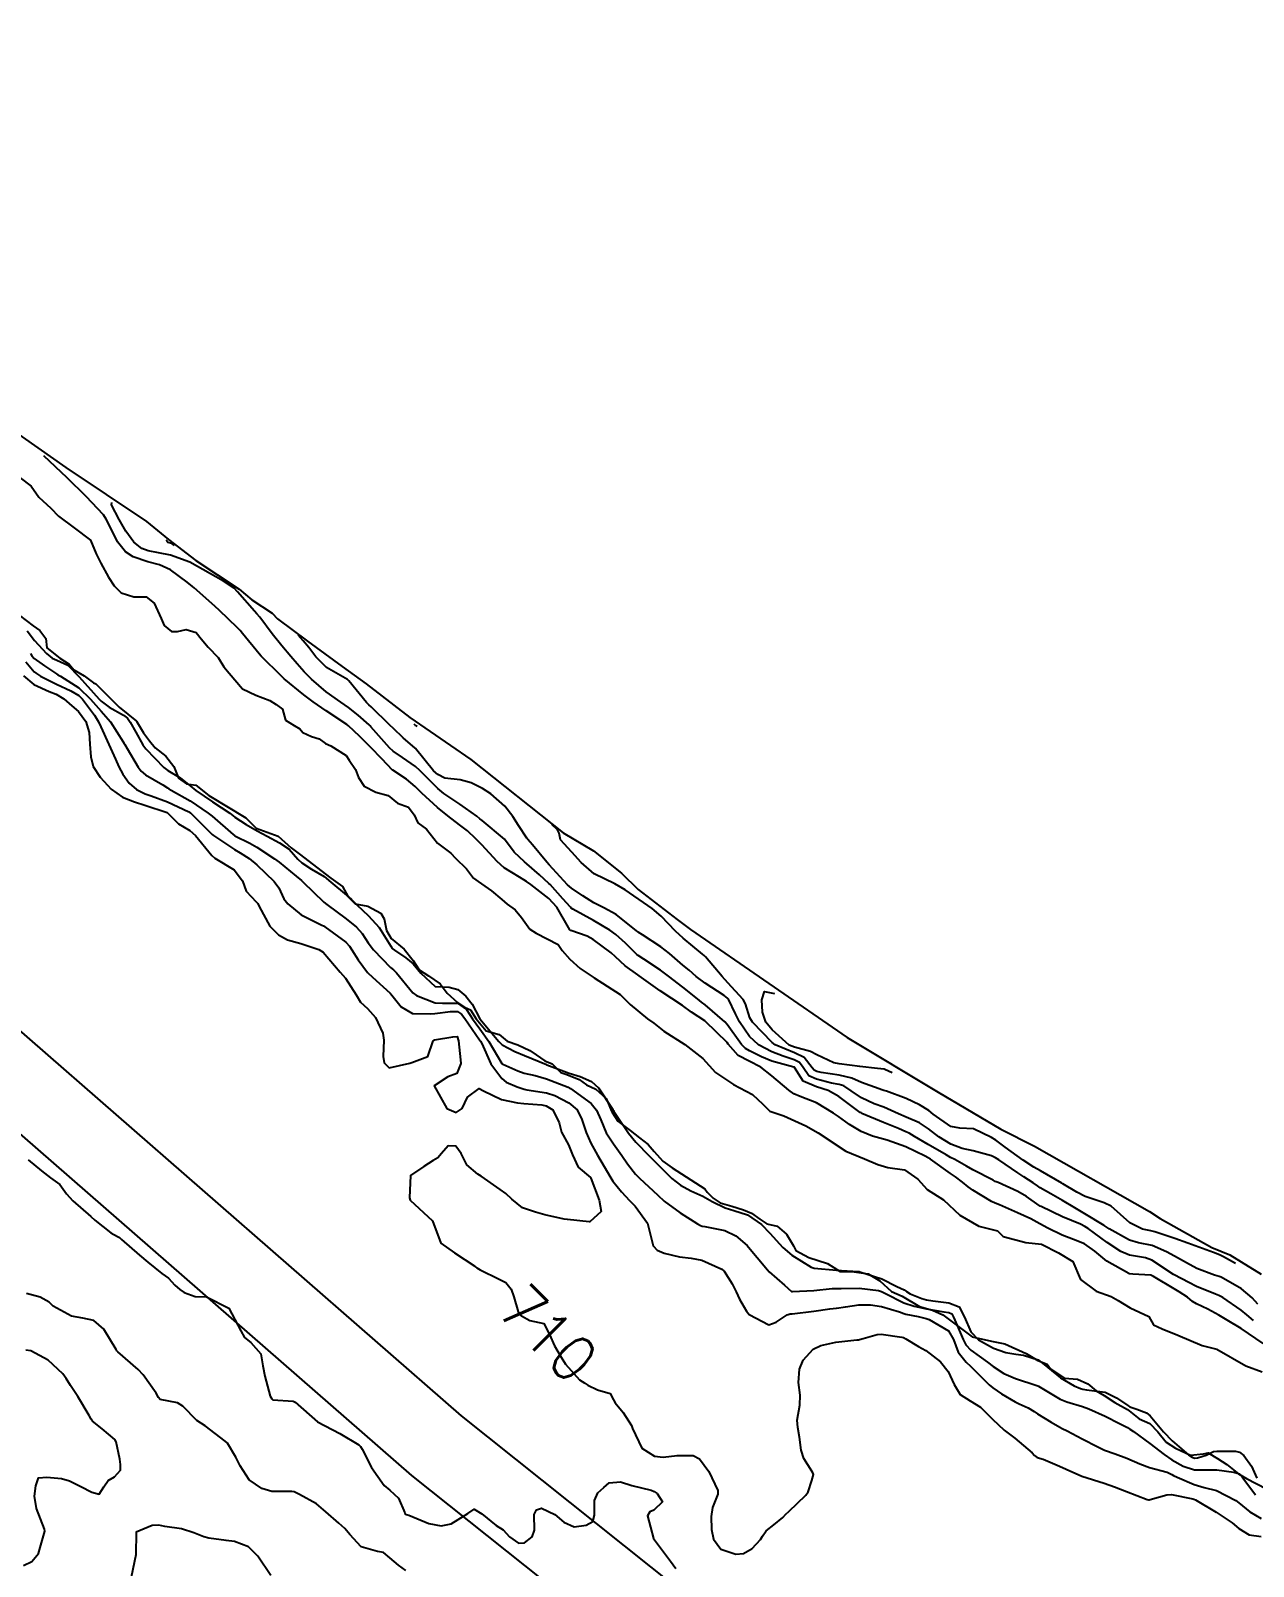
# Model space of a CAD drawing. Header units: metres. Extents: x 307586 to 320046, y 7427249 to 7434250.
# Drawn here: x 309290.8 to 309399.5, y 7432769.7 to 7432906.3 of the extents above; entities that cross this region are included whole.
import ezdxf
from ezdxf.enums import TextEntityAlignment as Align

# ---------------------------------------------------------------- set-up
doc = ezdxf.new("R2010")
doc.units = ezdxf.units.M
doc.header["$MEASUREMENT"] = 0
for name, color, linetype in [('Area', 45, 'Continuous'), ('Cotas', 45, 'Continuous'), ('Curvas de Nivel 1m', 11, 'Continuous'), ('Curvas de Nivel 5m', 15, 'Continuous'), ('Hidrografia', 140, 'Continuous'), ('Vias Primárias', 230, 'Continuous')]:
    doc.layers.add(name, color=color, linetype=linetype)
doc.styles.add('Style-STANDARD', font='STANDARD.shx')

msp = doc.modelspace()

# ---------------------------------------------------------------- linework, layer by layer
at = {"layer": 'Area'}
msp.add_polyline3d([(309286.41, 7432872.68, 706.28), (309293.91, 7432867.41, 706.16), (309301.1, 7432862.63, 707.01), (309303.04, 7432861.02, 707.27), (309305.47, 7432859.16, 707.26), (309309.32, 7432856.59, 706.67), (309310.46, 7432855.65, 708.16), (309312.25, 7432854.46, 709.43), (309312.73, 7432853.98, 710.19), (309315.4, 7432851.98, 709.69), (309318.5, 7432849.74, 707.05), (309320.61, 7432848.19, 707.34), (309324.5, 7432845.19, 707.89), (309329.93, 7432841.46, 708.32), (309338.13, 7432834.93, 708.09), (309340.83, 7432833.35, 710.73), (309343.31, 7432831.37, 710.07), (309344.81, 7432829.91, 711.56), (309348.26, 7432827.24, 708.9), (309349.47, 7432826.34, 708.78), (309363.39, 7432816.75, 708.99), (309371.49, 7432811.9, 709.67), (309377.05, 7432808.59, 710.22), (309380.06, 7432807.1, 708.93), (309390.26, 7432801.28, 709.18), (309391.21, 7432800.65, 709.07), (309395.81, 7432798.07, 708.74), (309397.4, 7432797.44, 708.38), (309398.41, 7432796.81, 708.44), (309400.2, 7432795.7, 711.33)], dxfattribs=at)
at = {"layer": 'Curvas de Nivel 1m', "flags": 128}
for points, elevation in [([(309400.39, 7432789.55), (309398.41, 7432790.87), (309397.19, 7432791.61), (309396.43, 7432792.06), (309395.46, 7432792.61), (309394.44, 7432793.08), (309394.08, 7432793.29), (309393.65, 7432793.65), (309392.91, 7432794.13), (309392.45, 7432794.39), (309390.64, 7432795.51), (309390.46, 7432795.6), (309390.38, 7432795.61), (309388.79, 7432795.72), (309388.48, 7432795.74), (309388.46, 7432795.74), (309388.43, 7432795.76), (309386.48, 7432796.87), (309385.4, 7432797.75), (309384.5, 7432798.39), (309383.52, 7432798.8), (309382.51, 7432799.18), (309381.22, 7432799.8), (309380.52, 7432800.19), (309379.73, 7432800.62), (309378.53, 7432801.15), (309376.93, 7432801.86), (309376.54, 7432802.02), (309376.23, 7432802.18), (309374.56, 7432803.17), (309374.15, 7432803.47), (309373.65, 7432803.89), (309373.02, 7432804.36), (309372.57, 7432804.66), (309370.79, 7432805.93), (309370.58, 7432806.06), (309370.32, 7432806.2), (309368.6, 7432807.02), (309366.96, 7432807.62), (309366.61, 7432807.71), (309365.63, 7432807.99), (309364.62, 7432808.39), (309363.61, 7432809), (309362.63, 7432809.71), (309362.16, 7432810.03), (309360.65, 7432810.94), (309359.21, 7432811.51), (309358.66, 7432811.75), (309358.21, 7432812.08), (309356.68, 7432813.35), (309355.71, 7432814.11), (309354.69, 7432814.64), (309353.71, 7432815.15), (309352.81, 7432816.15), (309352.71, 7432816.29), (309350.8, 7432818.17), (309350.73, 7432818.22), (309349.55, 7432819), (309348.75, 7432819.58), (309347.8, 7432820.21), (309346.76, 7432820.9), (309344.91, 7432822.24), (309344.78, 7432822.32), (309343.66, 7432823.13), (309342.8, 7432823.91), (309342.4, 7432824.27), (309340.81, 7432825.47), (309340.27, 7432825.75), (309338.82, 7432826.25), (309338.72, 7432826.32), (309338.61, 7432826.54), (309337.56, 7432828.33), (309336.86, 7432829.11), (309335.25, 7432830.36), (309334.88, 7432830.62), (309334.25, 7432831), (309332.89, 7432831.83), (309332.27, 7432832.4), (309330.92, 7432833.87), (309330.64, 7432834.14), (309330.36, 7432834.42), (309329.62, 7432835.12), (309328.93, 7432835.65), (309327.87, 7432836.45), (309326.95, 7432837.19), (309325.58, 7432838.47), (309324.98, 7432839.06), (309324.2, 7432839.7), (309322.99, 7432840.5), (309322.97, 7432840.51), (309322.01, 7432841.52), (309321.04, 7432842.53), (309321.02, 7432842.55), (309320.04, 7432843.55), (309319.04, 7432844.46), (309318.91, 7432844.56), (309317.06, 7432845.8), (309315.9, 7432846.59), (309315.07, 7432847.21), (309313.33, 7432848.63), (309313.21, 7432848.74), (309313.1, 7432848.86), (309311.3, 7432850.65), (309311.12, 7432850.85), (309309.64, 7432852.67), (309309.41, 7432852.94), (309309.15, 7432853.2), (309307.59, 7432854.7), (309307.17, 7432855.09), (309305.32, 7432856.72), (309305.18, 7432856.84), (309304.7, 7432857.22), (309303.21, 7432858.33), (309302.25, 7432858.76), (309301.22, 7432859.03), (309299.9, 7432859.47), (309299.22, 7432859.93), (309298.51, 7432860.81), (309297.76, 7432862.31), (309297.51, 7432862.82), (309297.26, 7432863.2), (309295.74, 7432864.84), (309294.04, 7432866.49), (309291.96, 7432868.46)], 707), ([(309399.51, 7432791.58), (309398.93, 7432792.1), (309398.43, 7432792.52), (309396.79, 7432793.62), (309396.44, 7432793.8), (309396.15, 7432793.92), (309394.45, 7432794.62), (309393.76, 7432794.96), (309392.46, 7432795.65), (309392.42, 7432795.67), (309390.48, 7432796.96), (309389.93, 7432797.15), (309388.49, 7432797.4), (309387.73, 7432797.73), (309386.5, 7432798.52), (309384.82, 7432799.76), (309384.52, 7432799.96), (309384.13, 7432800.16), (309382.53, 7432800.8), (309380.64, 7432801.71), (309380.54, 7432801.76), (309380.47, 7432801.81), (309379.32, 7432802.6), (309378.56, 7432803.07), (309376.82, 7432803.86), (309376.56, 7432803.96), (309376.38, 7432804.05), (309374.57, 7432804.99), (309374.01, 7432805.32), (309372.95, 7432805.9), (309372.59, 7432806.09), (309372.19, 7432806.31), (309370.6, 7432807.25), (309369.38, 7432807.95), (309368.89, 7432808.23), (309368.62, 7432808.37), (309367.94, 7432808.65), (309366.62, 7432809.19), (309364.69, 7432810), (309364.63, 7432810.04), (309364.54, 7432810.09), (309362.65, 7432811.49), (309361.7, 7432812.04), (309360.67, 7432812.36), (309359.48, 7432812.88), (309358.71, 7432814.08), (309358.7, 7432814.1), (309358.68, 7432814.1), (309358.65, 7432814.11), (309356.69, 7432814.64), (309355.76, 7432815.04), (309354.7, 7432815.57), (309354.34, 7432815.77), (309354, 7432816.13), (309352.73, 7432817.91), (309352.51, 7432818.15), (309350.75, 7432819.64), (309350.45, 7432819.88), (309350.07, 7432820.18), (309348.77, 7432821.23), (309347.49, 7432822.21), (309346.79, 7432822.73), (309345.32, 7432823.71), (309344.8, 7432824.05), (309344.69, 7432824.13), (309344.57, 7432824.24), (309343.68, 7432825.12), (309342.82, 7432825.89), (309342.29, 7432826.28), (309340.84, 7432827.14), (309339, 7432828.17), (309338.85, 7432828.26), (309338.79, 7432828.32), (309338.1, 7432829.08), (309336.97, 7432830.34), (309336.87, 7432830.43), (309336.02, 7432831.21), (309334.9, 7432832.2), (309334.7, 7432832.36), (309333.77, 7432833.23), (309332.92, 7432834.39), (309330.94, 7432836.03), (309330.73, 7432836.2), (309330.45, 7432836.42), (309328.96, 7432837.49), (309327.54, 7432838.45), (309326.98, 7432838.89), (309325.39, 7432840.48), (309325, 7432840.85), (309323.86, 7432841.65), (309323.02, 7432842.21), (309322.69, 7432842.51), (309321.04, 7432844.38), (309320.97, 7432844.46), (309320.89, 7432844.53), (309319.91, 7432845.4), (309319.06, 7432846.07), (309318.36, 7432846.57), (309317.08, 7432847.49), (309315.76, 7432848.59), (309315.1, 7432849.27), (309314.48, 7432849.98), (309313.92, 7432850.62), (309313.13, 7432851.56), (309312.25, 7432852.64), (309311.16, 7432854.11), (309310.91, 7432854.41), (309310.69, 7432854.66), (309309.18, 7432856.37), (309308.88, 7432856.68), (309307.95, 7432857.32), (309304.95, 7432858.99), (309303.22, 7432859.62), (309302.15, 7432859.84), (309301.23, 7432860.02), (309300.68, 7432860.23), (309299.96, 7432860.79), (309299.24, 7432861.75), (309298.65, 7432862.81), (309297.99, 7432864.09), (309298.02, 7432864.32)], 708), ([(309303.59, 7432860.5), (309303.33, 7432860.65), (309303.23, 7432860.69), (309302.99, 7432860.75), (309302.87, 7432860.94), (309302.93, 7432860.95)], 709), ([(309290.49, 7432852.9), (309291.13, 7432852.03), (309292.19, 7432850.88), (309292.71, 7432850.48), (309293.11, 7432850.29), (309294.1, 7432849.85), (309295.07, 7432848.84), (309295.09, 7432848.82), (309296.89, 7432846.82), (309297.06, 7432846.64), (309297.77, 7432846.1), (309299.05, 7432845.39), (309299.4, 7432845.15), (309299.64, 7432844.79), (309300.14, 7432843.89), (309300.77, 7432842.77), (309301.02, 7432842.41), (309302.62, 7432840.75), (309302.99, 7432840.49), (309304.07, 7432839.82), (309304.98, 7432839.11), (309305.47, 7432838.72), (309306.96, 7432837.71), (309308.49, 7432836.68), (309308.94, 7432836.35), (309309.94, 7432835.67), (309310.93, 7432835.11), (309311.81, 7432834.64), (309312.92, 7432834.06), (309313.77, 7432833.48), (309314.56, 7432832.61), (309314.9, 7432832.28), (309315.76, 7432831.72), (309316.88, 7432831.05), (309317.47, 7432830.57), (309318.86, 7432829.39), (309319.32, 7432829.01), (309319.8, 7432828.55), (309320.84, 7432827.56), (309321.77, 7432826.52), (309322.81, 7432824.87), (309322.94, 7432824.65), (309323.13, 7432824.51), (309324.15, 7432823.84), (309324.79, 7432823.29), (309325.47, 7432822.47), (309326.77, 7432821.29), (309327.99, 7432821.22), (309328.76, 7432821.01), (309329.47, 7432820.43), (309330.04, 7432819.71), (309330.72, 7432818.41), (309330.73, 7432818.4), (309332.41, 7432816.39), (309332.7, 7432816.11), (309333.83, 7432815.51), (309334.69, 7432815.14), (309336.65, 7432814.34), (309336.68, 7432814.33), (309336.7, 7432814.32), (309338.68, 7432813.57), (309339.65, 7432813.29), (309340.67, 7432812.84), (309341.27, 7432812.28), (309342.55, 7432810.36), (309342.6, 7432810.27), (309342.63, 7432810.21), (309343.4, 7432809.04), (309343.94, 7432808.25), (309344.6, 7432807.45), (309345.78, 7432806.23), (309346.57, 7432805.42), (309347.81, 7432804.21), (309348.56, 7432803.63), (309349.5, 7432803.13), (309350.55, 7432802.63), (309351.4, 7432802.16), (309352.53, 7432801.61), (309353.31, 7432801.36), (309354.53, 7432800.97), (309355.76, 7432800.11), (309356.51, 7432799.35), (309357.68, 7432798.09), (309358.48, 7432797.41), (309360.2, 7432796.32), (309360.47, 7432796.23), (309362.44, 7432796.05), (309362.46, 7432796.05), (309362.9, 7432796.02), (309364.41, 7432795.95), (309364.46, 7432795.94), (309364.53, 7432795.93), (309366.46, 7432795.29), (309367.8, 7432794.61), (309368.45, 7432794.31), (309368.67, 7432794.18), (309368.99, 7432793.95), (309370.03, 7432793.53), (309370.44, 7432793.43), (309371.02, 7432793.34), (309372.44, 7432793.17), (309373.34, 7432792.8), (309373.83, 7432791.89), (309374.4, 7432790.59), (309375.08, 7432789.87), (309376.39, 7432789.12), (309377.49, 7432788.74), (309378.38, 7432788.6), (309379.06, 7432788.51), (309380.38, 7432788.1), (309380.77, 7432787.81), (309382.35, 7432786.48), (309383.58, 7432785.77), (309384.13, 7432785.55), (309384.34, 7432785.48), (309384.67, 7432785.43), (309386.34, 7432785.21), (309387.35, 7432784.71), (309388.33, 7432784.03), (309388.53, 7432783.92), (309389.14, 7432783.71), (309390, 7432783.37), (309390.32, 7432783.12), (309391.51, 7432781.68), (309392.29, 7432780.9), (309393.73, 7432779.65), (309394.06, 7432779.43), (309394.27, 7432779.36), (309394.54, 7432779.37), (309395.3, 7432779.63), (309395.97, 7432779.93), (309396.28, 7432779.98), (309397.91, 7432779.97), (309398.28, 7432779.89), (309398.66, 7432779.59), (309399.33, 7432778.65), (309399.81, 7432777.58)], 707), ([(309399.91, 7432793.05), (309399.39, 7432793.59), (309398.45, 7432794.41), (309396.64, 7432795.44), (309396.46, 7432795.51), (309396.06, 7432795.62), (309394.47, 7432796.22), (309393.55, 7432796.72), (309392.49, 7432797.3), (309391.79, 7432797.68), (309390.5, 7432798.25), (309389.3, 7432798.5), (309388.5, 7432798.73), (309386.69, 7432799.74), (309386.51, 7432799.85), (309386.24, 7432800.02), (309384.53, 7432801.07), (309383.33, 7432801.78), (309382.84, 7432802.08), (309382.55, 7432802.27), (309381.49, 7432802.86), (309380.56, 7432803.39), (309380.3, 7432803.55), (309379.93, 7432803.82), (309379.1, 7432804.37), (309378.57, 7432804.71), (309376.88, 7432805.86), (309376.59, 7432806.05), (309376.23, 7432806.22), (309374.59, 7432806.66), (309373.62, 7432806.87), (309372.6, 7432807.27), (309371.55, 7432807.92), (309370.62, 7432808.64), (309369.83, 7432809.15), (309368.63, 7432809.67), (309367.94, 7432809.97), (309366.64, 7432810.54), (309365.78, 7432810.85), (309364.65, 7432811.37), (309363.74, 7432812.01), (309363.1, 7432812.45), (309362.67, 7432812.58), (309362, 7432812.7), (309360.67, 7432813.03), (309359.97, 7432813.35), (309359.49, 7432814.07), (309359.14, 7432814.53), (309358.69, 7432814.75), (309357.69, 7432815.1), (309356.7, 7432815.48), (309355.52, 7432816.11), (309354.71, 7432816.85), (309353.83, 7432818.13), (309353.46, 7432818.86), (309352.83, 7432820.15), (309352.75, 7432820.24), (309352.44, 7432820.47), (309350.77, 7432821.57), (309349.97, 7432822.18), (309349.33, 7432822.73), (309348.79, 7432823.19), (309347.6, 7432824.21), (309346.81, 7432824.82), (309345.19, 7432825.87), (309344.82, 7432826.11), (309344.75, 7432826.17), (309344.67, 7432826.24), (309342.84, 7432827.69), (309341.74, 7432828.28), (309340.86, 7432828.71), (309339.89, 7432829.33), (309338.87, 7432830.02), (309338.53, 7432830.32), (309336.9, 7432832.1), (309336.68, 7432832.34), (309335.4, 7432833.88), (309335.01, 7432834.36), (309334.92, 7432834.48), (309334.16, 7432835.6), (309333.66, 7432836.38), (309332.96, 7432837.32), (309331.7, 7432838.4), (309330.98, 7432838.88), (309329.96, 7432839.4), (309328.98, 7432839.64), (309327.63, 7432839.81), (309326.99, 7432840.12), (309326.62, 7432840.46), (309325.02, 7432842.43), (309324.98, 7432842.48), (309323.92, 7432843.39), (309323.04, 7432844.21), (309322.74, 7432844.51), (309321.06, 7432846.15), (309320.86, 7432846.33), (309320.65, 7432846.54), (309319.09, 7432848.45), (309318.95, 7432848.56), (309317.1, 7432849.63), (309316.15, 7432850.59), (309315.51, 7432851.41), (309315.03, 7432852.01), (309314.58, 7432852.52)], 709), ([(309290.35, 7432850.14), (309291.1, 7432849.27), (309291.31, 7432849.1), (309291.66, 7432848.88), (309293.08, 7432848.15), (309294.36, 7432847.57), (309295.07, 7432847.16), (309295.41, 7432846.84), (309296.47, 7432845.41), (309296.83, 7432844.82), (309297.04, 7432844.37), (309297.74, 7432842.81), (309298.33, 7432841.48), (309298.63, 7432840.8), (309298.99, 7432840.15), (309299.55, 7432839.36), (309300.21, 7432838.78), (309300.97, 7432838.4), (309301.51, 7432838.22), (309302.96, 7432837.71), (309304.86, 7432836.81), (309304.94, 7432836.76), (309305, 7432836.72), (309306.92, 7432834.8), (309307.05, 7432834.7), (309308.91, 7432833.46), (309309.41, 7432833.17), (309310.21, 7432832.66), (309310.89, 7432832.11), (309312.45, 7432830.63), (309312.87, 7432830.05), (309313.31, 7432829.08), (309313.65, 7432828.62), (309314.84, 7432827.66), (309316.68, 7432826.73), (309316.82, 7432826.66), (309316.95, 7432826.58), (309318.81, 7432825.21), (309319.13, 7432824.88), (309319.35, 7432824.55), (309319.9, 7432823.65), (309320.74, 7432822.53), (309320.78, 7432822.49), (309321.19, 7432822.12), (309322.76, 7432820.68), (309322.9, 7432820.51), (309323.73, 7432819.48), (309324.74, 7432818.89), (309326.34, 7432818.86), (309326.74, 7432818.89), (309328.12, 7432819.07), (309328.74, 7432819.07), (309329.11, 7432818.81), (309329.38, 7432818.43), (309330.7, 7432816.54), (309330.8, 7432816.41), (309330.91, 7432816.2), (309331.72, 7432814.4), (309332.67, 7432813.09), (309333.07, 7432812.79), (309334.04, 7432812.37), (309334.66, 7432812.15), (309334.92, 7432812.1), (309336.66, 7432811.83), (309337.4, 7432811.58), (309338.64, 7432810.94), (309339.37, 7432810.31), (309339.79, 7432809.47), (309340.18, 7432808.3), (309340.6, 7432807.36), (309341.2, 7432806.28), (309342.07, 7432804.78), (309342.37, 7432804.27), (309342.56, 7432803.99), (309343.33, 7432803.04), (309344.05, 7432802.25), (309344.54, 7432801.74), (309345.63, 7432800.23), (309346.03, 7432798.69), (309346.14, 7432798.22), (309346.49, 7432797.84), (309347.11, 7432797.58), (309348.48, 7432797.26), (309349.53, 7432797.13), (309350.47, 7432796.96), (309352.25, 7432796.15), (309352.46, 7432795.98), (309353.17, 7432794.86), (309353.51, 7432794.13), (309353.81, 7432793.5), (309354.43, 7432792.43), (309354.69, 7432792.12), (309356.41, 7432791.2), (309357.07, 7432791.44), (309358.05, 7432792.08), (309358.31, 7432792.19), (309358.42, 7432792.17), (309358.51, 7432792.17), (309360.43, 7432792.42), (309361.85, 7432792.62), (309362.43, 7432792.7), (309363.23, 7432792.81), (309364.43, 7432792.97), (309365.45, 7432792.98), (309366.43, 7432792.82), (309368.04, 7432792.35), (309368.43, 7432792.2), (309368.61, 7432792.14), (309369.69, 7432791.94), (309370.42, 7432791.76), (309370.67, 7432791.68), (309372.4, 7432790.67), (309372.84, 7432789.9), (309373.26, 7432788.78), (309373.97, 7432787.89), (309374.37, 7432787.52), (309376.02, 7432785.86), (309376.34, 7432785.6), (309377.11, 7432785.08), (309378.33, 7432784.35), (309378.68, 7432784.18), (309379.48, 7432783.82), (309380.01, 7432783.5), (309380.32, 7432783.3), (309381.54, 7432782.56), (309382.31, 7432782.11), (309382.51, 7432782), (309382.94, 7432781.78), (309384.29, 7432781.08), (309385.68, 7432780.35), (309386.28, 7432780.07), (309387.21, 7432779.73), (309388.27, 7432779.36), (309389.41, 7432778.85), (309390.26, 7432778.51), (309391.83, 7432778.1), (309392.26, 7432777.89), (309392.4, 7432777.81), (309392.73, 7432777.66), (309394.24, 7432777.01), (309395.13, 7432776.74), (309396.24, 7432776.47), (309397.95, 7432775.6), (309398.22, 7432775.38), (309399.2, 7432774.57), (309400.21, 7432773.99)], 709), ([(309290.79, 7432850.89), (309290.89, 7432850.68), (309291.11, 7432850.44), (309292.01, 7432849.79), (309293.09, 7432849.07), (309293.22, 7432848.99), (309293.43, 7432848.86), (309295.08, 7432847.82), (309296.12, 7432846.83), (309297.05, 7432845.77), (309297.89, 7432844.81), (309299.03, 7432843.02), (309299.11, 7432842.88), (309299.16, 7432842.8), (309299.37, 7432842.44), (309300.36, 7432840.78), (309300.62, 7432840.41), (309300.99, 7432840.09), (309302.53, 7432839.2), (309302.97, 7432838.94), (309303.09, 7432838.86), (309303.28, 7432838.75), (309304.96, 7432837.78), (309306.58, 7432836.7), (309306.94, 7432836.41), (309308.81, 7432834.79), (309308.92, 7432834.7), (309308.95, 7432834.68), (309310.29, 7432834.03), (309310.91, 7432833.68), (309312.48, 7432832.63), (309312.9, 7432832.32), (309314.4, 7432831.09), (309314.87, 7432830.7), (309314.99, 7432830.6), (309316.86, 7432828.79), (309317.12, 7432828.58), (309318.83, 7432827.31), (309319.77, 7432826.55), (309320.27, 7432825.99), (309320.81, 7432825.16), (309321.27, 7432824.53), (309322.79, 7432822.97), (309323.04, 7432822.76), (309323.32, 7432822.5), (309324.76, 7432820.72), (309325.09, 7432820.48), (309326.75, 7432819.82), (309327.4, 7432819.8), (309328.75, 7432819.81), (309329.55, 7432819.24), (309330.09, 7432818.42), (309330.72, 7432817.51), (309331.52, 7432816.4), (309332.68, 7432814.45), (309332.72, 7432814.42), (309332.78, 7432814.39), (309334.1, 7432813.79), (309334.68, 7432813.59), (309335.65, 7432813.37), (309336.67, 7432813.08), (309338.57, 7432812.32), (309338.66, 7432812.27), (309338.78, 7432812.2), (309340.64, 7432810.88), (309341.11, 7432810.29), (309341.48, 7432809.43), (309341.96, 7432808.28), (309342.6, 7432807.28), (309343.35, 7432806.26), (309343.85, 7432805.52), (309344.57, 7432804.6), (309344.92, 7432804.24), (309346.55, 7432802.72), (309347.12, 7432802.21), (309348.53, 7432801.15), (309350.07, 7432800.18), (309350.35, 7432800.02), (309350.51, 7432799.98), (309350.72, 7432799.96), (309352.51, 7432799.59), (309353.49, 7432799.12), (309354.49, 7432798.27), (309354.63, 7432798.12), (309355.39, 7432797.2), (309356.3, 7432796.1), (309356.46, 7432795.93), (309357.81, 7432794.73), (309358.44, 7432794.18), (309358.52, 7432794.16), (309360.44, 7432794.25), (309362.06, 7432794.42), (309362.45, 7432794.43), (309362.86, 7432794.44), (309364.45, 7432794.46), (309366.18, 7432794.25), (309366.44, 7432794.16), (309366.79, 7432793.98), (309368.43, 7432793.17), (309369.34, 7432792.86), (309370.43, 7432792.63), (309371.99, 7432792.35), (309372.43, 7432792.29), (309372.7, 7432792.18), (309372.85, 7432791.9), (309373.17, 7432791.14), (309373.71, 7432789.89), (309373.93, 7432789.43), (309374.38, 7432788.95), (309375.87, 7432787.87), (309376.37, 7432787.49), (309377.32, 7432786.88), (309378.35, 7432786.42), (309380.25, 7432785.81), (309380.33, 7432785.79), (309380.34, 7432785.79), (309380.39, 7432785.76), (309382.33, 7432784.61), (309382.91, 7432784.36), (309384.32, 7432783.95), (309384.89, 7432783.75), (309386.32, 7432783.07), (309387.59, 7432782.44), (309388.31, 7432782.07), (309388.53, 7432781.94), (309388.86, 7432781.71), (309390.29, 7432780.66), (309391.57, 7432779.68), (309392.27, 7432779.19), (309393.25, 7432778.65), (309394.26, 7432778.32), (309395.59, 7432778.3), (309396.26, 7432778.32), (309397.76, 7432778.1), (309398.26, 7432777.97), (309398.45, 7432777.79), (309398.58, 7432777.6), (309399.71, 7432776.1)], 708), ([(309367.4, 7432813.61), (309366.75, 7432813.91), (309366.68, 7432813.93), (309366.1, 7432813.99), (309364.52, 7432814.16), (309362.69, 7432814.41), (309362.21, 7432814.51), (309360.69, 7432815.21), (309360.13, 7432815.49), (309358.7, 7432815.89), (309358.22, 7432816.08), (309356.72, 7432817.42), (309356.17, 7432818.11), (309355.85, 7432819), (309355.8, 7432820.11), (309356.03, 7432820.85), (309356.92, 7432820.66)], 711), ([(309290.57, 7432805.87), (309291.75, 7432804.88), (309292.56, 7432804.28), (309293.38, 7432803.69), (309293.99, 7432802.85), (309294.53, 7432802.24), (309296.14, 7432800.82), (309296.51, 7432800.51), (309297.92, 7432799.39), (309298.5, 7432799.05), (309298.68, 7432798.98), (309298.87, 7432798.79), (309300.47, 7432797.4), (309301.21, 7432796.76), (309302.45, 7432795.77), (309303.06, 7432795.35), (309303.6, 7432794.73), (309304.06, 7432794.34), (309304.44, 7432794.07), (309305.42, 7432793.73), (309306.43, 7432793.69), (309308.42, 7432792.68), (309309.49, 7432790.66), (309309.8, 7432790.07), (309310.38, 7432789.62), (309311.25, 7432788.64), (309311.44, 7432787.56), (309311.6, 7432786.64), (309312.1, 7432784.86), (309312.22, 7432784.63), (309312.32, 7432784.55), (309314.13, 7432784.41), (309314.32, 7432784.34), (309316.3, 7432782.58), (309318.29, 7432781.54), (309319.96, 7432780.53), (309320.12, 7432780.38), (309320.27, 7432780.14), (309321.11, 7432778.52), (309322.23, 7432776.93), (309322.72, 7432776.5), (309323.51, 7432775.79), (309324.06, 7432774.48), (309324.1, 7432774.38), (309324.2, 7432774.34), (309324.41, 7432774.27), (309326.19, 7432773.53), (309327.3, 7432773.34), (309328.19, 7432773.51), (309329.65, 7432774.42), (309330.21, 7432774.81), (309330.91, 7432774.4), (309332.19, 7432773.35), (309332.79, 7432772.98), (309333.38, 7432772.37), (309334.17, 7432771.78), (309334.71, 7432771.82), (309335.38, 7432772.35), (309335.58, 7432772.95), (309335.57, 7432774.35), (309335.78, 7432774.77), (309336.21, 7432774.91), (309337.41, 7432774.33), (309338.2, 7432773.65), (309339.12, 7432773.24), (309340.19, 7432773.38), (309340.77, 7432773.71), (309340.93, 7432774.28), (309340.92, 7432775.58), (309341.22, 7432776.28), (309341.76, 7432776.75), (309342.24, 7432777.15), (309343.25, 7432777.25), (309344.23, 7432776.93), (309345.95, 7432776.5), (309346.23, 7432776.4), (309346.49, 7432776.22), (309346.97, 7432775.46), (309346.21, 7432774.72), (309345.85, 7432774.58), (309345.63, 7432774.23), (309346.18, 7432772.22), (309347.68, 7432770.2), (309348.15, 7432769.53)], 711), ([(309324.14, 7432769.35), (309323.49, 7432769.83), (309322.74, 7432770.5), (309322.16, 7432770.95), (309321.62, 7432771.06), (309320.17, 7432771.48), (309319.16, 7432772.55), (309318.73, 7432773.09), (309318.19, 7432773.56), (309317.04, 7432774.57), (309316.21, 7432775.3), (309314.7, 7432776.12), (309314.22, 7432776.35), (309314.01, 7432776.39), (309312.22, 7432776.39), (309311.34, 7432776.64), (309310.23, 7432777.43), (309309.42, 7432778.66), (309309.04, 7432779.44), (309308.29, 7432780.68), (309308.27, 7432780.71), (309308.09, 7432780.87), (309306.3, 7432782.22), (309305.57, 7432782.71), (309304.32, 7432783.97), (309303.86, 7432784.26), (309302.32, 7432784.56), (309302.17, 7432784.75), (309301.95, 7432785.13), (309300.8, 7432786.77), (309300.35, 7432787.22), (309298.53, 7432788.8), (309298.46, 7432788.88), (309298.38, 7432789.02), (309297.29, 7432790.81), (309296.4, 7432791.58), (309295.43, 7432791.81), (309294.41, 7432791.97), (309292.8, 7432792.86), (309292.61, 7432793.05), (309292.43, 7432793.22), (309291.64, 7432793.67), (309290.43, 7432794)], 711)]:
    msp.add_lwpolyline(points, dxfattribs=dict(at, elevation=elevation))
at = {"layer": 'Curvas de Nivel 5m', "elevation": 710, "flags": 128}
for points in [[(309290.15, 7432848.9), (309291.08, 7432848.12), (309292.43, 7432847.52), (309293.07, 7432847.26), (309293.73, 7432846.86), (309294.44, 7432846.23), (309295.05, 7432845.72), (309295.69, 7432844.83), (309296, 7432843.87), (309296.05, 7432842.83), (309296.13, 7432841.7), (309296.34, 7432840.83), (309296.98, 7432839.89), (309297.94, 7432838.81), (309298.96, 7432838.1), (309300.03, 7432837.71), (309300.95, 7432837.41), (309302.94, 7432836.75), (309303.95, 7432835.75), (309304.93, 7432835.16), (309305.46, 7432834.71), (309306.91, 7432832.94), (309307.18, 7432832.7), (309308.89, 7432831.66), (309309.64, 7432830.67), (309309.95, 7432829.75), (309310.85, 7432828.8), (309310.98, 7432828.65), (309311.11, 7432828.39), (309312.07, 7432826.64), (309312.82, 7432825.87), (309313.64, 7432825.44), (309314.81, 7432825.09), (309316.4, 7432824.58), (309316.8, 7432824.34), (309318.32, 7432822.56), (309318.77, 7432822.02), (309319.73, 7432820.55), (309320.11, 7432819.9), (309320.74, 7432819.33), (309321.46, 7432818.52), (309322.09, 7432817.14), (309322.19, 7432816.52), (309322.13, 7432815.07), (309322.23, 7432814.51), (309322.68, 7432814.04), (309324.5, 7432814.48), (309324.68, 7432814.52), (309326.09, 7432815.07), (309326.57, 7432816.46), (309326.64, 7432816.52), (309326.7, 7432816.54), (309328.33, 7432816.82), (309328.71, 7432816.84), (309328.82, 7432816.44), (309329.02, 7432814.77), (309329.04, 7432814.43), (309328.67, 7432813.54), (309327.88, 7432813.24), (309326.66, 7432812.46), (309327.79, 7432810.45), (309328.63, 7432810.08), (309329.15, 7432810.43), (309329.63, 7432811.44), (309330.66, 7432812.2), (309331.05, 7432812.02), (309332.65, 7432811.25), (309334.08, 7432810.93), (309334.64, 7432810.87), (309336.23, 7432810.75), (309336.64, 7432810.67), (309337.21, 7432810.33), (309337.78, 7432809.17), (309337.99, 7432808.33), (309338.6, 7432807.22), (309338.97, 7432806.31), (309339.48, 7432805.22), (309340.56, 7432804.31), (309340.58, 7432804.29), (309340.6, 7432804.25), (309341.34, 7432802.28), (309341.53, 7432801.27), (309340.51, 7432800.36), (309340.45, 7432800.35), (309338.52, 7432800.57), (309338.23, 7432800.61), (309336.52, 7432800.97), (309335.67, 7432801.21), (309334.53, 7432801.6), (309333.57, 7432802.37), (309333.04, 7432802.87), (309332.55, 7432803.23), (309330.86, 7432804.41), (309330.56, 7432804.6), (309329.57, 7432805.42), (309329.06, 7432806.43), (309328.59, 7432807.08), (309327.92, 7432807.12), (309327.32, 7432806.45), (309326.99, 7432806.05), (309326.58, 7432805.82), (309325.75, 7432805.29), (309324.56, 7432804.48), (309324.47, 7432802.48), (309324.54, 7432802.28), (309326.51, 7432800.46), (309327.26, 7432798.45), (309328.48, 7432797.61), (309330.28, 7432796.41), (309330.38, 7432796.33), (309330.46, 7432796.28), (309330.77, 7432796.09), (309332.45, 7432795.25), (309333.03, 7432794.96), (309333.52, 7432794.37), (309333.76, 7432793.69), (309334.14, 7432792.36), (309334.42, 7432792), (309335.16, 7432791.6), (309336.41, 7432791.32), (309336.93, 7432790.33), (309337.38, 7432789.33), (309337.96, 7432788.32), (309338.36, 7432787.72), (309339.6, 7432786.3), (309340.05, 7432786.01), (309340.34, 7432785.85), (309341.19, 7432785.42), (309342.33, 7432785.09), (309342.61, 7432784.55), (309342.77, 7432784.26), (309343.47, 7432783.4), (309344.21, 7432782.24), (309344.3, 7432781.99), (309345.13, 7432780.23), (309346.27, 7432779.54), (309347.04, 7432779.43), (309348.27, 7432779.59), (309349.69, 7432779.6), (309350.26, 7432779.3), (309351.08, 7432778.16), (309351.9, 7432776.48), (309351.88, 7432776.15), (309351.41, 7432774.96), (309351.31, 7432774.16), (309351.33, 7432773.02), (309351.49, 7432772.16), (309352.17, 7432771.26), (309353.48, 7432770.81), (309354.16, 7432770.89), (309354.95, 7432771.33), (309355.67, 7432772.11), (309355.87, 7432772.42), (309356.19, 7432772.88), (309356.88, 7432773.41), (309357.66, 7432774.09), (309357.93, 7432774.36), (309358.21, 7432774.61), (309359.72, 7432776.06), (309359.91, 7432776.37), (309360.24, 7432777.36), (309360.41, 7432777.89), (309360.35, 7432778.05), (309360.25, 7432778.2), (309359.53, 7432779.33), (309359.29, 7432780.06), (309359.14, 7432781.21), (309358.99, 7432782.07), (309358.95, 7432782.72), (309359.17, 7432784.07), (309359.21, 7432784.94), (309359.05, 7432786.07), (309359.16, 7432787.27), (309359.47, 7432788.06), (309360.38, 7432789.05), (309361.06, 7432789.37), (309362.39, 7432789.66), (309364.25, 7432789.86), (309364.39, 7432789.87), (309364.5, 7432789.89), (309364.81, 7432790), (309366.05, 7432790.34), (309366.4, 7432790.37), (309368.24, 7432790.12), (309368.39, 7432790.07), (309368.62, 7432789.96), (309369.73, 7432789.28), (309370.38, 7432788.92), (309371.68, 7432787.92), (309372.36, 7432787.06), (309372.9, 7432785.9), (309373.44, 7432785), (309374.33, 7432784.45), (309375.23, 7432783.87), (309376.31, 7432782.81), (309377.36, 7432781.85), (309378.29, 7432781.12), (309379.83, 7432779.82), (309380.04, 7432779.58), (309380.27, 7432779.41), (309380.82, 7432779.25), (309382.26, 7432778.64), (309382.85, 7432778.37), (309384.25, 7432777.76), (309386.24, 7432777.14), (309387.16, 7432776.81), (309388.23, 7432776.4), (309390.05, 7432775.69), (309390.17, 7432775.64), (309390.22, 7432775.65), (309390.25, 7432775.66), (309390.32, 7432775.69), (309391.8, 7432776.1), (309392.23, 7432776.11), (309394.13, 7432775.74), (309394.22, 7432775.71), (309394.37, 7432775.64), (309396.21, 7432774.56), (309397.61, 7432773.61), (309398.2, 7432773.11), (309399.14, 7432772.54), (309400.19, 7432772.38)], [(309325.15, 7432844.41), (309325.09, 7432844.43), (309325.04, 7432844.46), (309325, 7432844.5), (309324.98, 7432844.52), (309324.9, 7432844.59)], [(309397.91, 7432796.65), (309396.84, 7432797.26), (309396.49, 7432797.43), (309395.96, 7432797.63), (309393.68, 7432798.47), (309392.51, 7432798.89), (309390.74, 7432799.46), (309390.51, 7432799.54), (309390.39, 7432799.57), (309389.65, 7432799.7), (309388.52, 7432800.27), (309386.86, 7432801.74), (309386.24, 7432802.05), (309384.55, 7432802.62), (309383.8, 7432803.01), (309382.56, 7432803.75), (309382.49, 7432803.79), (309380.57, 7432804.88), (309379.99, 7432805.23), (309379.05, 7432805.83), (309377.45, 7432807), (309376.61, 7432807.62), (309376.23, 7432807.86), (309374.62, 7432808.62), (309373.42, 7432808.7), (309372.62, 7432808.83), (309371.04, 7432809.93), (309370.64, 7432810.26), (309369.82, 7432810.77), (309368.65, 7432811.31), (309366.89, 7432811.98), (309366.66, 7432812.05), (309366.57, 7432812.07), (309364.67, 7432812.76), (309363.79, 7432813.13), (309362.68, 7432813.39), (309361.09, 7432813.64), (309360.68, 7432813.72), (309360.46, 7432813.83), (309360.29, 7432814.06), (309359.58, 7432814.96), (309358.7, 7432815.38), (309356.99, 7432816.1), (309356.71, 7432816.29), (309354.96, 7432818.12), (309354.74, 7432818.51), (309354.36, 7432819.73), (309354.13, 7432820.13), (309352.78, 7432821.62), (309352.27, 7432822.16), (309350.8, 7432823.92), (309350.68, 7432824.05), (309350.53, 7432824.17), (309348.82, 7432825.59), (309348.13, 7432826.21), (309346.84, 7432827.53), (309346.04, 7432828.23), (309343.65, 7432829.87), (309342.74, 7432830.4), (309340.89, 7432831.3), (309339.74, 7432832.31), (309338.91, 7432833.22), (309337.91, 7432834.33), (309337.78, 7432834.91), (309337.63, 7432835.2), (309337.13, 7432835.69)], [(309290.14, 7432769.8), (309290.88, 7432770.15), (309291.48, 7432770.88), (309291.63, 7432771.41), (309292.04, 7432772.87), (309292.01, 7432773.04), (309291.31, 7432774.88), (309291.13, 7432775.96), (309291.24, 7432776.88), (309291.5, 7432777.61), (309292.23, 7432777.65), (309293.53, 7432777.55), (309294.23, 7432777.35), (309295.26, 7432776.83), (309296.22, 7432776.34), (309296.87, 7432776.16), (309297.3, 7432776.81), (309297.68, 7432777.36), (309298.24, 7432777.69), (309298.77, 7432778.27), (309298.79, 7432778.79), (309298.71, 7432779.25), (309298.38, 7432780.8), (309298.28, 7432781.02), (309297.15, 7432781.95), (309296.3, 7432782.63), (309296.17, 7432782.82), (309295.98, 7432783.14), (309294.98, 7432784.83), (309294.33, 7432785.82), (309293.94, 7432786.44), (309293.66, 7432786.85), (309292.36, 7432788.07), (309290.8, 7432788.89), (309290.37, 7432788.96)], [(309312.14, 7432768.91), (309310.99, 7432770.64), (309310.17, 7432771.47), (309308.91, 7432771.93), (309308.17, 7432772.03), (309306.62, 7432772.25), (309306.18, 7432772.36), (309305.29, 7432772.71), (309304.19, 7432773.06), (309302.73, 7432773.28), (309302.19, 7432773.38), (309301.6, 7432773.35), (309300.18, 7432772.77), (309300.15, 7432770.77), (309299.73, 7432768.78)]]:
    msp.add_lwpolyline(points, dxfattribs=at)
at = {"layer": 'Hidrografia'}
for points, elevation in [([(309289.86, 7432866.51), (309290.83, 7432865.75), (309291.53, 7432864.77), (309292.57, 7432863.8), (309293.27, 7432863.1), (309294.66, 7432862.06), (309296.12, 7432860.95), (309296.61, 7432859.76), (309297.02, 7432858.93), (309297.72, 7432857.68), (309298.21, 7432856.91), (309298.84, 7432856.27), (309299.96, 7432855.92), (309301.07, 7432855.92), (309301.77, 7432855.37), (309302.39, 7432854.01), (309302.67, 7432853.38), (309303.3, 7432852.83), (309303.85, 7432852.83), (309304.62, 7432853.03), (309305.52, 7432852.76), (309305.94, 7432852.2), (309306.57, 7432851.44), (309307.47, 7432850.53), (309307.96, 7432849.7), (309308.45, 7432849.14), (309309.63, 7432847.75), (309310.81, 7432847.19), (309312.06, 7432846.71), (309312.62, 7432846.36), (309313.18, 7432845.94), (309313.46, 7432844.97), (309314.22, 7432844.48), (309314.71, 7432844.2), (309314.99, 7432843.85), (309315.75, 7432843.51), (309316.45, 7432843.3), (309317.01, 7432842.88), (309317.49, 7432842.67), (309318.83, 7432841.82), (309319.11, 7432841.4), (309319.67, 7432840.56), (309319.95, 7432839.87), (309320.43, 7432839.1), (309321.48, 7432838.55), (309322.59, 7432838.27), (309323.42, 7432837.57), (309324.4, 7432837.23), (309324.89, 7432836.53), (309325.23, 7432835.83), (309326, 7432835.28), (309326.97, 7432834.03), (309328.16, 7432833.12), (309328.57, 7432832.7), (309329.55, 7432831.73), (309330.17, 7432830.9), (309330.59, 7432830.62), (309331.77, 7432829.78), (309332.68, 7432829.02), (309333.17, 7432828.6), (309333.86, 7432828.11), (309334.42, 7432827.42), (309335.18, 7432826.38), (309335.74, 7432826.03), (309337.7, 7432825.03), (309338.05, 7432824.48), (309338.74, 7432823.71), (309339.65, 7432822.88), (309340.9, 7432822.04), (309343.2, 7432820.58), (309344.1, 7432819.68), (309345.63, 7432818.42), (309346.19, 7432818.01), (309347.09, 7432817.31), (309348.97, 7432816.13), (309350.57, 7432814.88), (309351.69, 7432813.63), (309353.29, 7432812.58), (309354.97, 7432811.67), (309355.88, 7432810.83), (309356.5, 7432810.2), (309357.75, 7432809.79), (309359.7, 7432808.88), (309360.82, 7432808.26), (309363.26, 7432806.64), (309364.93, 7432805.95), (309366.12, 7432805.46), (309367.02, 7432805.18), (309368.48, 7432804.98), (309369.67, 7432804.14), (309370.5, 7432803.24), (309371.96, 7432802.33), (309373.42, 7432800.94), (309375.09, 7432799.97), (309376.76, 7432799.55), (309377.25, 7432799.06), (309379.27, 7432798.51), (309380.66, 7432798.37), (309382.19, 7432797.6), (309383.44, 7432796.84), (309384.14, 7432795.24), (309385.53, 7432794.19), (309386.85, 7432793.71), (309387.48, 7432793.36), (309388.54, 7432792.72), (309390.21, 7432791.95), (309390.63, 7432791.19), (309391.39, 7432790.84), (309392.79, 7432790.29), (309394.94, 7432789.38), (309396.26, 7432789.03), (309398.84, 7432787.57), (309400.3, 7432787.02)], 706.07), ([(309289.76, 7432854.28), (309291, 7432853.35), (309291.62, 7432852.93), (309292.14, 7432852.21), (309292.24, 7432851.39), (309293.38, 7432850.46), (309294.2, 7432849.94), (309294.62, 7432849.43), (309295.55, 7432848.91), (309296.37, 7432848.29), (309296.58, 7432848.19), (309298.67, 7432846.1), (309300.21, 7432844.86), (309300.83, 7432843.83), (309301.35, 7432843.11), (309301.87, 7432842.49), (309302.8, 7432841.76), (309303.52, 7432840.84), (309303.93, 7432839.8), (309304.65, 7432839.29), (309305.48, 7432839.18), (309306.62, 7432838.25), (309309.92, 7432836.29), (309310.85, 7432835.36), (309312.81, 7432834.64), (309313.95, 7432833.61), (309314.67, 7432833.09), (309317.48, 7432830.91), (309318.51, 7432830.18), (309319.03, 7432829.26), (309319.65, 7432828.64), (309320.78, 7432828.43), (309321.92, 7432827.81), (309322.23, 7432827.29), (309322.44, 7432826.26), (309322.85, 7432825.54), (309323.99, 7432824.61), (309324.81, 7432823.58), (309325.33, 7432822.75), (309326.15, 7432822.24), (309327.19, 7432821.51), (309327.81, 7432820.69), (309328.74, 7432819.86), (309329.36, 7432819.45), (309329.89, 7432819.22), (309330.41, 7432818.4), (309331.28, 7432817.33), (309332.44, 7432817.01), (309333.15, 7432816.43), (309334.12, 7432816.1), (309335.16, 7432815.59), (309335.74, 7432815.2), (309336.52, 7432814.68), (309337.17, 7432814.42), (309337.94, 7432813.65), (309338.46, 7432813.45), (309339.56, 7432813), (309340.21, 7432812.55), (309341.05, 7432812.16), (309341.95, 7432811.32), (309342.47, 7432810.15), (309342.99, 7432809.31), (309344.09, 7432808.47), (309344.93, 7432807.83), (309345.71, 7432807.24), (309346.22, 7432806.6), (309347, 7432805.76), (309347.84, 7432805.17), (309350.74, 7432803.3), (309350.95, 7432802.99), (309351.47, 7432802.47), (309352.09, 7432802.05), (309353.13, 7432801.74), (309354.16, 7432801.43), (309354.89, 7432801.12), (309355.62, 7432800.6), (309356.24, 7432800.19), (309357.17, 7432799.98), (309358, 7432799.26), (309358.62, 7432798.22), (309358.83, 7432797.8), (309359.97, 7432797.18), (309361.63, 7432796.66), (309362.77, 7432795.94), (309363.81, 7432795.94), (309365.26, 7432795.73), (309366.3, 7432795.11), (309367.34, 7432794.17), (309368.27, 7432793.76), (309369.83, 7432792.83), (309370.97, 7432792.52), (309371.9, 7432792.1), (309372.73, 7432791.48), (309373.67, 7432790.75), (309374.5, 7432790.13), (309375.43, 7432789.92), (309376.36, 7432789.72), (309377.4, 7432789.51), (309379.3, 7432788.65), (309380.33, 7432788.03), (309381.16, 7432787.72), (309381.48, 7432787.3), (309382.72, 7432786.47), (309383.86, 7432786.37), (309384.8, 7432785.95), (309385.52, 7432785.33), (309386.25, 7432784.92), (309387.18, 7432784.29), (309388.32, 7432783.67), (309389.36, 7432782.84), (309390.29, 7432782.43), (309391.02, 7432781.7), (309391.75, 7432780.77), (309392.58, 7432780.25), (309393.92, 7432779.63), (309395.07, 7432779.73), (309395.48, 7432779.83), (309396.31, 7432779.32), (309397.14, 7432778.8), (309398.18, 7432777.97), (309398.9, 7432777.55), (309400.67, 7432776.62)], 715.41)]:
    msp.add_lwpolyline(points, dxfattribs=dict(at, elevation=elevation))
at = {"layer": 'Vias Primárias'}
for points in [[(309068.68, 7433019.19), (309110.51, 7432980.64), (309168.6, 7432927.64), (309228.14, 7432873.12), (309282.98, 7432823.29), (309329.07, 7432783.1), (309355.56, 7432762), (309388.93, 7432741.4), (309421.67, 7432726.94), (309443.65, 7432719.43), (309471.52, 7432713.02), (309511.46, 7432708.15)], [(309105.84, 7432975.56), (309163.95, 7432922.55), (309223.5, 7432868.03), (309278.39, 7432818.14), (309324.65, 7432777.8), (309351.58, 7432756.35), (309385.71, 7432735.28), (309419.16, 7432720.51), (309441.76, 7432712.78), (309470.33, 7432706.22), (309510.92, 7432701.26)]]:
    msp.add_lwpolyline(points, dxfattribs=at)

# ---------------------------------------------------------------- texts
at = {"layer": 'Cotas', "style": 'Style-STANDARD'}
msp.add_text('710', height=4, rotation=315.2238, dxfattribs=at).set_placement((309336.81, 7432790.44, 710), align=Align.MIDDLE_CENTER)

doc.saveas('drawing.dxf')
